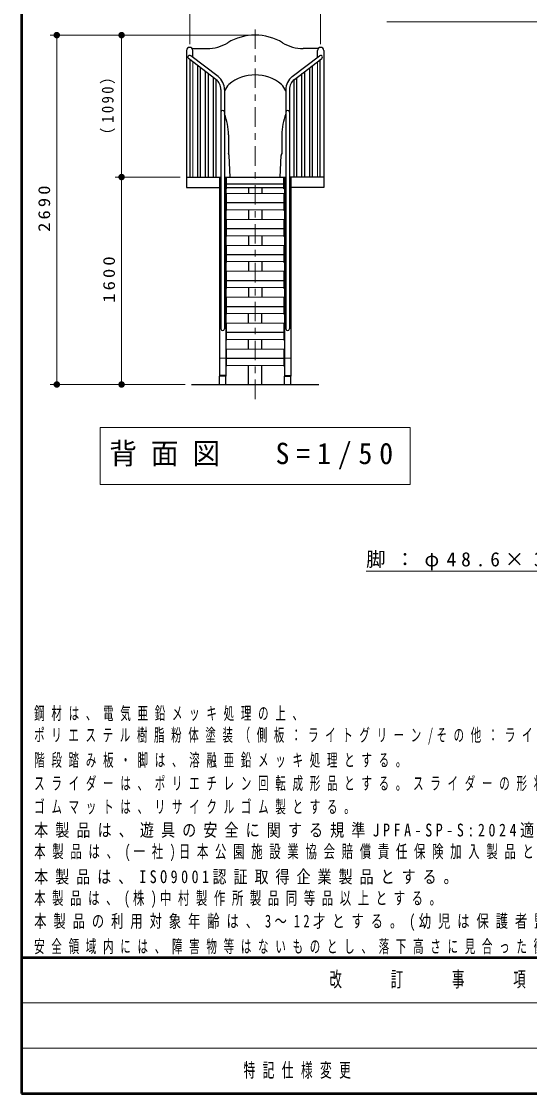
# Model space of a CAD drawing. Units: millimetres on the paper, scale 1:50. Extents: x -365 to 0, y 0 to 257.
# Drawn here: x -365 to -286.6, y 0 to 165.4 of the extents above; entities that cross this region are included whole.
import ezdxf

# ---------------------------------------------------------------- set-up
doc = ezdxf.new("R2010")
doc.units = ezdxf.units.MM
doc.linetypes.add('USER2', pattern=[6, 3, -1, 1, -1])
doc.layers.add('LY_1', color=7, linetype='Continuous', lineweight=13)
doc.layers.add('LY_2', color=7, linetype='Continuous', lineweight=13)
doc.styles.add('ＭＳ ゴシック', font='')
doc.styles.get('ＭＳ ゴシック').set_extended_font_data('MS Gothic')

# ---------------------------------------------------------------- blocks, each defined once
blk = doc.blocks.new('filled_dot')
at = {"color": 0, "linetype": 'Continuous', "lineweight": -2, "const_width": 1.25}
blk.add_lwpolyline([(-0.625, 0, 1), (0.625, 0, 1)], format="xyb", close=True, dxfattribs=at)

msp = doc.modelspace()

# ---------------------------------------------------------------- linework, layer by layer
at = {"layer": 'LY_1'}
for p, q in [((-339.055, 161.887), (-339.055, 174.26)), ((-318.855, 161.887), (-318.855, 174.26)), ((-308.659, 165.3), (-265.218, 165.3)), ((-329.955, 163.26), (-360.555, 163.26)), ((-359.555, 109.373), (-359.555, 163.26)), ((-329.955, 163.26), (-350.555, 163.26)), ((-349.555, 141.373), (-349.555, 163.26)), ((-338.572, 141.373), (-338.572, 159.16)), ((-319.338, 141.373), (-319.338, 159.16)), ((-340.541, 141.373), (-350.555, 141.373)), ((-340.555, 141.373), (-350.555, 141.373)), ((-349.555, 109.373), (-349.555, 141.373)), ((-333.455, 137.501), (-333.395, 137.501)), ((-333.395, 138.832), (-333.395, 136.201)), ((-333.395, 138.832), (-324.515, 138.832)), ((-324.515, 138.832), (-324.515, 136.201)), ((-324.455, 137.501), (-324.515, 137.501)), ((-324.515, 136.329), (-333.455, 136.329)), ((-333.455, 136.201), (-333.395, 136.201)), ((-324.455, 136.201), (-324.515, 136.201)), ((-333.395, 134.832), (-333.395, 132.201)), ((-333.395, 134.832), (-324.515, 134.832)), ((-324.515, 134.832), (-324.515, 132.201)), ((-333.455, 133.501), (-333.395, 133.501)), ((-324.515, 132.329), (-333.455, 132.329)), ((-324.455, 133.501), (-324.515, 133.501)), ((-333.455, 132.201), (-333.395, 132.201)), ((-333.395, 130.832), (-333.395, 128.201)), ((-333.395, 130.832), (-324.515, 130.832)), ((-324.455, 132.201), (-324.515, 132.201)), ((-324.515, 130.832), (-324.515, 128.201)), ((-333.455, 129.501), (-333.395, 129.501)), ((-324.455, 129.501), (-324.515, 129.501)), ((-324.515, 128.329), (-333.455, 128.329)), ((-333.455, 128.201), (-333.395, 128.201)), ((-324.455, 128.201), (-324.515, 128.201)), ((-333.395, 126.832), (-333.395, 124.201)), ((-333.395, 126.832), (-324.515, 126.832)), ((-324.515, 126.832), (-324.515, 124.201)), ((-333.455, 125.501), (-333.395, 125.501)), ((-324.515, 124.329), (-333.455, 124.329)), ((-333.455, 124.201), (-333.395, 124.201)), ((-324.455, 125.501), (-324.515, 125.501)), ((-324.455, 124.201), (-324.515, 124.201)), ((-333.395, 122.832), (-333.395, 120.201)), ((-333.395, 122.832), (-324.515, 122.832)), ((-324.515, 122.832), (-324.515, 120.201)), ((-333.455, 121.501), (-333.395, 121.501)), ((-324.455, 121.501), (-324.515, 121.501)), ((-324.515, 120.329), (-333.455, 120.329)), ((-333.455, 120.201), (-333.395, 120.201)), ((-324.455, 120.201), (-324.515, 120.201)), ((-333.455, 117.501), (-333.395, 117.501)), ((-333.395, 118.832), (-333.395, 116.201)), ((-333.395, 118.832), (-324.515, 118.832)), ((-324.515, 118.832), (-324.515, 116.201)), ((-324.455, 117.501), (-324.515, 117.501)), ((-324.515, 116.329), (-333.455, 116.329)), ((-333.455, 116.201), (-333.395, 116.201)), ((-324.455, 116.201), (-324.515, 116.201)), ((-333.395, 114.832), (-333.395, 112.201)), ((-333.395, 114.832), (-324.515, 114.832)), ((-324.515, 114.832), (-324.515, 112.201)), ((-334.455, 113.433), (-333.455, 113.433)), ((-333.455, 113.501), (-333.395, 113.501)), ((-324.455, 113.501), (-324.515, 113.501)), ((-324.455, 113.433), (-323.455, 113.433)), ((-324.515, 112.329), (-333.455, 112.329)), ((-333.455, 112.201), (-333.395, 112.201)), ((-324.455, 112.201), (-324.515, 112.201)), ((-339.755, 109.373), (-360.555, 109.373)), ((-339.755, 109.373), (-350.555, 109.373)), ((-352.855, 102.736), (-352.855, 93.936)), ((-305.055, 102.736), (-352.855, 102.736)), ((-305.055, 93.936), (-305.055, 102.736)), ((-352.855, 93.936), (-305.055, 93.936)), ((-311.843, 80.57), (-277.693, 80.57))]:
    msp.add_line(p, q, dxfattribs=at)
at = {"layer": 'LY_1', "linetype": 'USER2'}
msp.add_line((-328.955, 164.127), (-328.955, 107.037), dxfattribs=at)
at = {"layer": 'LY_1', "lineweight": 25}
for p, q in [((-339.541, 160.887), (-339.541, 141.373)), ((-338.697, 161.2), (-336.364, 161.2)), ((-338.569, 159.843), (-338.569, 160.887)), ((-319.213, 161.2), (-321.547, 161.2)), ((-319.341, 159.843), (-319.341, 160.887)), ((-318.369, 160.887), (-318.369, 141.373)), ((-335.002, 156.431), (-339.222, 159.657)), ((-339, 141.373), (-339, 159.487)), ((-334.671, 156.863), (-338.892, 160.089)), ((-323.239, 156.863), (-319.019, 160.089)), ((-322.909, 156.431), (-318.689, 159.657)), ((-318.911, 141.373), (-318.911, 159.487)), ((-337.8, 141.373), (-337.8, 158.57)), ((-337.366, 141.373), (-337.366, 158.238)), ((-336.6, 141.373), (-336.6, 157.652)), ((-336.166, 141.373), (-336.166, 157.321)), ((-321.745, 141.373), (-321.745, 157.321)), ((-321.311, 141.373), (-321.311, 157.652)), ((-320.545, 141.373), (-320.545, 158.238)), ((-320.111, 141.373), (-320.111, 158.57)), ((-335.4, 141.373), (-335.4, 156.735)), ((-334.966, 141.373), (-334.966, 156.403)), ((-322.945, 141.373), (-322.945, 156.403)), ((-322.511, 141.373), (-322.511, 156.735)), ((-334.227, 154.864), (-334.227, 117.952)), ((-333.683, 154.864), (-333.683, 117.952)), ((-324.227, 154.864), (-324.227, 117.952)), ((-323.683, 154.864), (-323.683, 117.952)), ((-333.054, 147.903), (-333.054, 145.027)), ((-324.857, 147.903), (-324.857, 145.027)), ((-332.795, 141.373), (-332.969, 144.68)), ((-325.115, 141.373), (-324.942, 144.68)), ((-339.555, 141.373), (-339.555, 139.773)), ((-339.555, 141.373), (-334.227, 141.373)), ((-334.455, 141.373), (-334.455, 110.683)), ((-333.683, 141.373), (-324.227, 141.373)), ((-333.455, 141.373), (-333.455, 110.683)), ((-333.395, 139.573), (-333.395, 141.373)), ((-324.515, 139.573), (-324.515, 141.373)), ((-324.455, 141.373), (-324.455, 110.683)), ((-318.355, 141.373), (-323.683, 141.373)), ((-323.455, 141.373), (-323.455, 110.683)), ((-318.355, 141.373), (-318.355, 139.773)), ((-339.555, 139.773), (-334.455, 139.773)), ((-333.455, 139.573), (-333.395, 139.573)), ((-333.395, 140.329), (-324.515, 140.329)), ((-333.395, 139.773), (-324.515, 139.773)), ((-329.971, 139.773), (-329.971, 138.832)), ((-327.939, 139.773), (-327.939, 138.832)), ((-324.455, 139.573), (-324.515, 139.573)), ((-318.355, 139.773), (-323.455, 139.773)), ((-324.515, 137.373), (-333.455, 137.373)), ((-329.971, 136.329), (-329.971, 134.832)), ((-327.939, 136.329), (-327.939, 134.832)), ((-324.515, 133.373), (-333.455, 133.373)), ((-329.971, 132.329), (-329.971, 130.832)), ((-327.939, 132.329), (-327.939, 130.832)), ((-324.515, 129.373), (-333.455, 129.373)), ((-329.971, 128.329), (-329.971, 126.832)), ((-327.939, 128.329), (-327.939, 126.832)), ((-324.515, 125.373), (-333.455, 125.373)), ((-329.971, 124.329), (-329.971, 122.832)), ((-327.939, 124.329), (-327.939, 122.832)), ((-324.515, 121.373), (-333.455, 121.373)), ((-329.971, 118.832), (-329.971, 120.329)), ((-327.939, 118.832), (-327.939, 120.329)), ((-324.515, 117.373), (-333.455, 117.373)), ((-329.971, 114.832), (-329.971, 116.329)), ((-327.939, 114.832), (-327.939, 116.329)), ((-324.515, 113.373), (-333.455, 113.373)), ((-329.971, 109.373), (-329.971, 112.329)), ((-327.939, 109.373), (-327.939, 112.329)), ((-338.755, 109.373), (-319.155, 109.373)), ((-333.455, 110.773), (-334.455, 110.773)), ((-333.455, 110.683), (-334.455, 110.683)), ((-334.441, 109.373), (-334.441, 110.683)), ((-333.469, 109.373), (-333.469, 110.683)), ((-324.455, 110.773), (-323.455, 110.773)), ((-324.455, 110.683), (-323.455, 110.683)), ((-324.441, 109.373), (-324.441, 110.683)), ((-323.469, 109.373), (-323.469, 110.683))]:
    msp.add_line(p, q, dxfattribs=at)
for centre, radius, start, end in [((-336.364, 167.358), 6.158, 270, 301.0697), ((-328.955, 155.062), 8.197, 58.9303, 121.0697), ((-321.547, 167.358), 6.158, 238.9303, 270), ((-339.055, 160.887), 0.486, 0, 180), ((-318.855, 160.887), 0.486, 0, 180), ((-339.057, 159.873), 0.272, 52.6028, 232.6028), ((-318.854, 159.873), 0.272, 307.3972, 127.3972), ((-328.955, 150.758), 6.362, 50.54221, 129.45779), ((-336.2, 154.864), 1.972, 0, 52.6028), ((-336.2, 154.864), 2.516, 0, 52.6028), ((-329.977, 152.895), 4.103, 137.44333, 154.61893), ((-327.934, 152.895), 4.103, 25.38107, 42.55667), ((-321.711, 154.864), 2.516, 127.3972, 180), ((-321.711, 154.864), 1.972, 127.3972, 180), ((-333.955, 151.373), 0.272, 0, 180), ((-343.305, 147.551), 10.257, 1.96504, 20.27221), ((-314.606, 147.551), 10.257, 159.72779, 178.03495), ((-323.955, 151.373), 0.272, 360, 180), ((-333.733, 144.676), 0.764, 0.33599, 27.33567), ((-324.178, 144.676), 0.764, 152.66433, 179.66401), ((-333.955, 117.952), 0.272, 180, 0), ((-323.955, 117.952), 0.272, 180, 0)]:
    msp.add_arc(centre, radius, start, end, dxfattribs=at)
at = {"layer": 'LY_2', "lineweight": 50}
for p, q in [((-365, 257), (-365, 0)), ((-365, 21), (0, 21)), ((-365, 0), (0, 0))]:
    msp.add_line(p, q, dxfattribs=at)
at = {"layer": 'LY_2'}
for p, q in [((-365, 14), (-238.5, 14)), ((-365, 7), (-238.5, 7))]:
    msp.add_line(p, q, dxfattribs=at)

# ---------------------------------------------------------------- block references
at = {"layer": 'LY_1', "xscale": 0.4, "yscale": 0.4}
for p, rotation in [((-359.555, 163.26), 270), ((-349.555, 163.26), 270), ((-349.555, 141.373), 270), ((-349.555, 141.373), 90), ((-359.555, 109.373), 90), ((-349.555, 109.373), 90)]:
    msp.add_blockref('filled_dot', p, dxfattribs=dict(at, rotation=rotation))

# ---------------------------------------------------------------- texts
at = {"layer": 'LY_1', "char_height": 1.833, "attachment_point": 8, "rotation": 90, "style": 'ＭＳ ゴシック'}
for s, insert in [('\\T1.33;\\W0.9;（1090）', (-350.555, 152.727)), ('\\T1.33;\\W1.15;2690', (-360.555, 136.726)), ('\\T1.33;\\W1.15;1600', (-350.555, 125.794))]:
    msp.add_mtext(s, dxfattribs=dict(at, insert=insert))
at = {"layer": 'LY_1', "style": 'ＭＳ ゴシック'}
for s, insert, char_height, attachment_point in [('\\T1.5;\\W0.95;背面図\u3000S=1/50', (-351.455, 98.336), 3.299, 4), ('\\T1.5;脚：φ48.6×3.2', (-311.843, 80.72), 2.199, 7), ('\\T1.64;\\W0.6;鋼材は、電気亜鉛メッキ処理の上、', (-363.035, 57.437), 1.979, 7), ('\\T1.63;\\W0.6;ポリエステル樹脂粉体塗装（側板：ライトグリーン/その他：ライトブルー）仕上げとする。（階段踏み板・脚を除く）', (-363.035, 53.837), 1.979, 7), ('\\T1.64;\\W0.6;階段踏み板・脚は、溶融亜鉛メッキ処理とする。', (-363.035, 50.237), 1.979, 7), ('\\T1.64;\\W0.6;スライダーは、ポリエチレン回転成形品とする。スライダーの形状寸法は、設計値と異なる場合があります。', (-363.035, 46.637), 1.979, 7), ('\\T1.64;\\W0.6;ゴムマットは、リサイクルゴム製とする。', (-363.035, 43.037), 1.979, 7), ('\\T1.51;\\W0.8;本製品は、遊具の安全に関する規準JPFA-SP-S:2024適合製品とする。', (-363.035, 39.437), 1.979, 7), ('\\T1.59;\\W0.65;本製品は、(一社)日本公園施設業協会賠償責任保険加入製品とする。', (-363.035, 35.837), 1.979, 7), ('\\T1.5;\\W0.8;本製品は、ISO9001認証取得企業製品とする。', (-363.035, 32.237), 1.979, 7), ('\\T1.58;\\W0.65;本製品は、(株)中村製作所製品同等品以上とする。', (-363.035, 28.637), 1.979, 7), ('\\T1.57;\\W0.7;本製品の利用対象年齢は、3～12才とする。(幼児は保護者監督のもとで遊ばせること)', (-363.035, 25.091), 1.979, 7), ('\\T1.64;\\W0.6;安全領域内には、障害物等はないものとし、落下高さに見合った衝撃吸収性能を有する素材を敷設する。', (-363.035, 21.491), 1.979, 7), ('\\T1.64;\\W0.6;特記仕様変更', (-330.75, 3.5), 2.199, 4)]:
    msp.add_mtext(s, dxfattribs=dict(at, insert=insert, char_height=char_height, attachment_point=attachment_point))
at = {"layer": 'LY_2', "insert": (-301.75, 17.5), "char_height": 2.346, "attachment_point": 5, "style": 'ＭＳ ゴシック'}
msp.add_mtext('\\T1.64;\\W0.6;改\u3000\u3000訂\u3000\u3000事\u3000\u3000項', dxfattribs=at)

doc.saveas('drawing.dxf')
